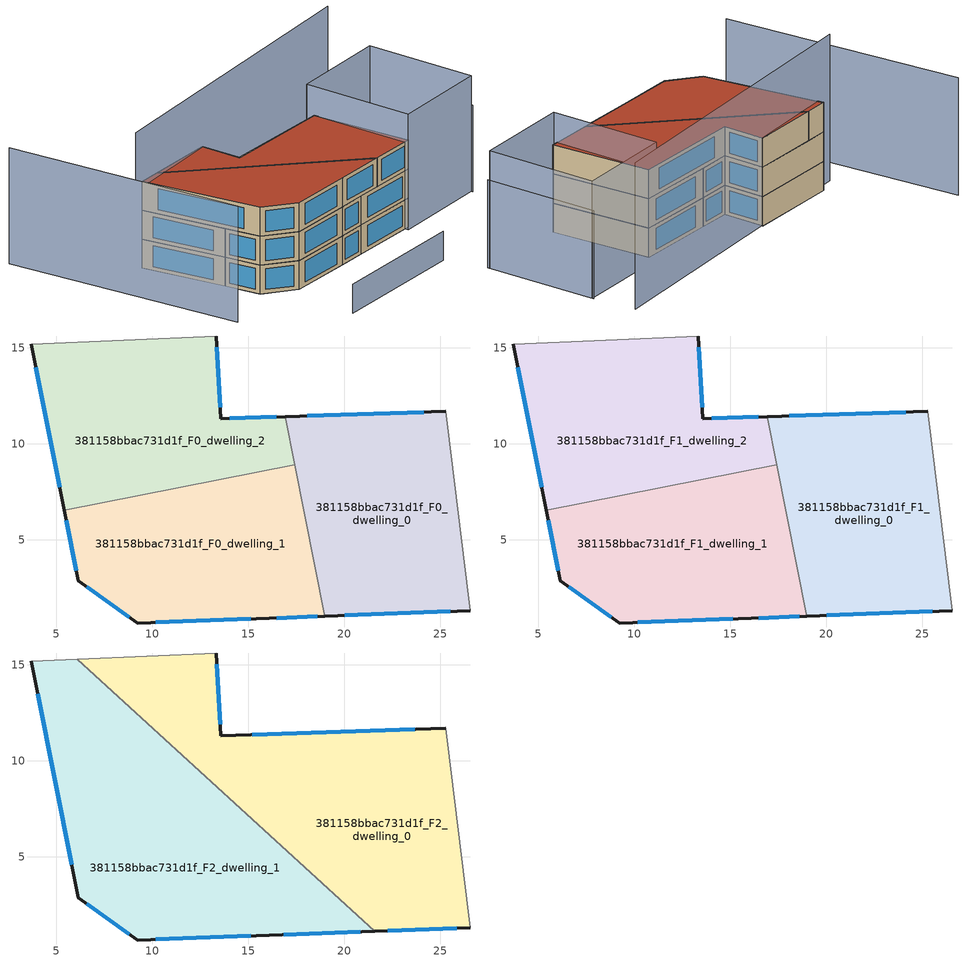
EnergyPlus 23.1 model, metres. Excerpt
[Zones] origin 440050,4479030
381158bbac731d1f_F0_dwelling_0
 floor ground (EU_floor_Construction): 26.56,1.31 25.29,11.68 16.92,11.41 18.98,1.02 z0
 wall outside (EU_wall_Construction): 26.56,1.31 18.98,1.02 / 16.92,11.41 25.29,11.68 z0:3
 wall adiabatic (EU_wall_Construction): 25.29,11.68 26.56,1.31 z0:3
 wall to 381158bbac731d1f_F0_dwelling_1 (EU_wall_Construction): 18.98,1.02 17.41,8.91 z0:3
 wall to 381158bbac731d1f_F0_dwelling_2 (EU_wall_Construction): 17.41,8.91 16.92,11.41 z0:3
 window (EU_Window_Construction): 25.51,1.27 20.04,1.06 / 18.08,11.45 24.13,11.65 z0.42:2.58
381158bbac731d1f_F0_dwelling_1
 floor ground (EU_floor_Construction): 18.98,1.02 17.41,8.91 5.43,6.53 6.15,2.87 9.25,0.67 16.09,0.91 z0
 wall outside (EU_wall_Construction): 18.98,1.02 16.09,0.91 9.25,0.67 6.15,2.87 5.43,6.53 z0:3
 wall to 381158bbac731d1f_F0_dwelling_2 (EU_wall_Construction): 5.43,6.53 17.41,8.91 z0:3
 window (EU_Window_Construction): 18.58,1.01 16.49,0.93 / 15.14,0.88 10.2,0.7 / 8.82,0.97 6.58,2.56 / 6.05,3.38 5.53,6.02 z0.42:2.58
381158bbac731d1f_F0_dwelling_2
 floor ground (EU_floor_Construction): 17.41,8.91 16.92,11.41 13.57,11.3 13.33,15.61 3.71,15.19 5.43,6.53 z0
 wall outside (EU_wall_Construction): 13.33,15.61 13.57,11.3 16.92,11.41 / 5.43,6.53 3.71,15.19 z0:3
 wall adiabatic (EU_wall_Construction): 3.71,15.19 13.33,15.61 z0:3
 window (EU_Window_Construction): 13.37,15.01 13.54,11.9 / 14.04,11.32 16.45,11.4 / 5.19,7.73 3.95,13.99 z0.42:2.58
381158bbac731d1f_F1_dwelling_0
 floor to 381158bbac731d1f_F0_dwelling_0 (EU_floor_Construction): 26.56,1.31 25.29,11.68 16.92,11.41 18.98,1.02 z3
 wall outside (EU_wall_Construction): 26.56,1.31 18.98,1.02 / 16.92,11.41 25.29,11.68 z3:6
 wall adiabatic (EU_wall_Construction): 25.29,11.68 26.56,1.31 z3:6
 wall to 381158bbac731d1f_F1_dwelling_1 (EU_wall_Construction): 18.98,1.02 17.41,8.91 z3:6
 wall to 381158bbac731d1f_F1_dwelling_2 (EU_wall_Construction): 17.41,8.91 16.92,11.41 z3:6
 window (EU_Window_Construction): 25.51,1.27 20.04,1.06 / 18.08,11.45 24.13,11.65 z3.42:5.58
381158bbac731d1f_F1_dwelling_1
 floor to 381158bbac731d1f_F0_dwelling_1 (EU_floor_Construction): 18.98,1.02 17.41,8.91 5.43,6.53 6.15,2.87 9.25,0.67 16.09,0.91 z3
 wall outside (EU_wall_Construction): 18.98,1.02 16.09,0.91 9.25,0.67 6.15,2.87 5.43,6.53 z3:6
 wall to 381158bbac731d1f_F1_dwelling_2 (EU_wall_Construction): 5.43,6.53 17.41,8.91 z3:6
 window (EU_Window_Construction): 18.58,1.01 16.49,0.93 / 15.14,0.88 10.2,0.7 / 8.82,0.97 6.58,2.56 / 6.05,3.38 5.53,6.02 z3.42:5.58
381158bbac731d1f_F1_dwelling_2
 floor to 381158bbac731d1f_F0_dwelling_2 (EU_floor_Construction): 17.41,8.91 16.92,11.41 13.57,11.3 13.33,15.61 3.71,15.19 5.43,6.53 z3
 wall outside (EU_wall_Construction): 13.33,15.61 13.57,11.3 16.92,11.41 / 5.43,6.53 3.71,15.19 z3:6
 wall adiabatic (EU_wall_Construction): 3.71,15.19 13.33,15.61 z3:6
 window (EU_Window_Construction): 13.37,15.01 13.54,11.9 / 14.04,11.32 16.45,11.4 / 5.19,7.73 3.95,13.99 z3.42:5.58
381158bbac731d1f_F2_dwelling_0
 floor to 381158bbac731d1f_F1_dwelling_0 (EU_floor_Construction): 26.56,1.31 25.29,11.68 16.92,11.41 18.38,4.05 21.58,1.12 z6
 floor to 381158bbac731d1f_F1_dwelling_1 (EU_floor_Construction): 18.38,4.05 17.41,8.91 13.84,8.2 z6
 floor to 381158bbac731d1f_F1_dwelling_2 (EU_floor_Construction): 17.41,8.91 16.92,11.41 13.57,11.3 13.33,15.61 6.09,15.29 13.84,8.2 z6
 wall outside (EU_wall_Construction): 26.56,1.31 21.58,1.12 / 13.33,15.61 13.57,11.3 25.29,11.68 z6:9
 wall to 381158bbac731d1f_F2_dwelling_1 (EU_wall_Construction): 21.58,1.12 6.09,15.29 z6:9
 wall adiabatic (EU_wall_Construction): 6.09,15.29 13.33,15.61 / 25.29,11.68 26.56,1.31 z6:9
 window (EU_Window_Construction): 25.87,1.28 22.27,1.15 / 13.37,15.01 13.54,11.9 / 15.2,11.35 23.67,11.63 z6.42:8.58
 roof outside (EU_roof_Construction): 25.29,11.68 26.56,1.31 21.58,1.12 6.09,15.29 13.33,15.61 13.57,11.3 z9
381158bbac731d1f_F2_dwelling_1
 floor to 381158bbac731d1f_F1_dwelling_1 (EU_floor_Construction): 18.98,1.02 18.38,4.05 13.84,8.2 5.43,6.53 6.15,2.87 9.25,0.67 16.09,0.91 z6
 floor to 381158bbac731d1f_F1_dwelling_2 (EU_floor_Construction): 13.84,8.2 6.09,15.29 3.71,15.19 5.43,6.53 z6
 floor to 381158bbac731d1f_F1_dwelling_0 (EU_floor_Construction): 21.58,1.12 18.38,4.05 18.98,1.02 z6
 wall outside (EU_wall_Construction): 21.58,1.12 16.09,0.91 9.25,0.67 6.15,2.87 3.71,15.19 z6:9
 wall adiabatic (EU_wall_Construction): 3.71,15.19 6.09,15.29 z6:9
 window (EU_Window_Construction): 5.81,4.58 4.05,13.48 / 20.82,1.09 16.85,0.94 / 15.14,0.88 10.2,0.7 / 8.82,0.97 6.58,2.56 z6.42:8.58
 roof outside (EU_roof_Construction): 21.58,1.12 16.09,0.91 9.25,0.67 6.15,2.87 3.71,15.19 6.09,15.29 z9
shading: 8.26,-6.56 22.79,-5.85 z0:3; -3.27,25.53 0.01,0.67 / 35.56,13.18 36.32,1.62 / 36.32,1.62 25.96,0.94 / 25.96,0.94 25.21,12.5 / 25.21,12.5 35.56,13.18 z0:12; 36.33,1.41 35.55,13.35 z0:9; 34.96,17.78 1.74,14.3 z0:15
[Building]
EU S2 Campaign: North Axis=0; Terrain=City; Solar Distribution=FullExterior
[Site:Location]
Madrid: Latitude=40.5; Longitude=-3.5; Time Zone=1; Elevation=609
[SizingPeriod:WeatherFileDays]
AnnualSizingPeriod: Begin Month=1; Begin Day of Month=1; End Month=12; End Day of Month=31; Day of Week for Start Day=Monday; Use Weather File Daylight Saving Period=No; Use Weather File Rain and Snow Indicators=No
[MATERIAL]
EU_InternalMass_Material: Roughness=MediumRough; Thickness=0.1; Conductivity=1; Density=1800; Specific Heat=900; Thermal Absorptance=0.9; Solar Absorptance=0.7; Visible Absorptance=0.7
[MATERIAL:NOMASS] Roughness=MediumRough; Thermal Absorptance=0.9; Solar Absorptance=0.7; Visible Absorptance=0.7
Name | Thermal Resistance
EU_wall_NoMass | 1.60022
EU_roof_NoMass | 1.57597
EU_floor_NoMass | 0.470652
[WINDOWMATERIAL:SIMPLEGLAZINGSYSTEM]
EU_Window_SimpleGlazing: UFactor=3.28802; Solar Heat Gain Coefficient=0.85; Visible Transmittance=0.85
[CONSTRUCTION]
EU_wall_Construction: EU_wall_NoMass
EU_roof_Construction: EU_roof_NoMass
EU_floor_Construction: EU_floor_NoMass
EU_InternalMass_Construction: EU_InternalMass_Material
EU_Window_Construction: EU_Window_SimpleGlazing
[ZONE] Type=1; Multiplier=1; Ceiling Height=autocalculate; Floor Area=autocalculate; Part of Total Floor Area=Yes
Name | Volume
381158bbac731d1f_F0_dwelling_0; 381158bbac731d1f_F1_dwelling_0; 381158bbac731d1f_F0_dwelling_1; 381158bbac731d1f_F1_dwelling_1 | 249.791
381158bbac731d1f_F2_dwelling_0 | 374.658
381158bbac731d1f_F2_dwelling_1 | 374.696
381158bbac731d1f_F0_dwelling_2; 381158bbac731d1f_F1_dwelling_2 | 249.769
[INTERNALMASS] Construction=EU_InternalMass_Construction
Name | Zone or ZoneList | Surface Area
381158bbac731d1f_F0_dwelling_0_EU_InternalMass | 381158bbac731d1f_F0_dwelling_0 | 83.2679
381158bbac731d1f_F0_dwelling_1_EU_InternalMass | 381158bbac731d1f_F0_dwelling_1 | 83.2644
381158bbac731d1f_F0_dwelling_2_EU_InternalMass | 381158bbac731d1f_F0_dwelling_2 | 83.256
381158bbac731d1f_F1_dwelling_0_EU_InternalMass | 381158bbac731d1f_F1_dwelling_0 | 83.2679
381158bbac731d1f_F1_dwelling_1_EU_InternalMass | 381158bbac731d1f_F1_dwelling_1 | 83.2644
381158bbac731d1f_F1_dwelling_2_EU_InternalMass | 381158bbac731d1f_F1_dwelling_2 | 83.256
381158bbac731d1f_F2_dwelling_0_EU_InternalMass | 381158bbac731d1f_F2_dwelling_0 | 124.886
381158bbac731d1f_F2_dwelling_1_EU_InternalMass | 381158bbac731d1f_F2_dwelling_1 | 124.899
[OTHEREQUIPMENT] Fuel Type=Electricity; Design Level Calculation Method=Watts/Area; Power per Zone Floor Area=1; Fraction Latent=0; Fraction Radiant=0; Fraction Lost=0; Carbon Dioxide Generation Rate=0; EndUse Subcategory=EU_Step8_InternalGains
Name | Zone or ZoneList or Space or SpaceList | Schedule
EU_Step8_InternalGain_381158bbac731d1f_F0_dwelling_0_f000 | 381158bbac731d1f_F0_dwelling_0 | EU_Step8_GainSchedule_381158bbac731d1f_F0_dwelling_0_f000
EU_Step8_InternalGain_381158bbac731d1f_F0_dwelling_1_f000 | 381158bbac731d1f_F0_dwelling_1 | EU_Step8_GainSchedule_381158bbac731d1f_F0_dwelling_1_f000
EU_Step8_InternalGain_381158bbac731d1f_F0_dwelling_2_f000 | 381158bbac731d1f_F0_dwelling_2 | EU_Step8_GainSchedule_381158bbac731d1f_F0_dwelling_2_f000
EU_Step8_InternalGain_381158bbac731d1f_F1_dwelling_0_f000 | 381158bbac731d1f_F1_dwelling_0 | EU_Step8_GainSchedule_381158bbac731d1f_F1_dwelling_0_f000
EU_Step8_InternalGain_381158bbac731d1f_F1_dwelling_1_f000 | 381158bbac731d1f_F1_dwelling_1 | EU_Step8_GainSchedule_381158bbac731d1f_F1_dwelling_1_f000
EU_Step8_InternalGain_381158bbac731d1f_F1_dwelling_2_f000 | 381158bbac731d1f_F1_dwelling_2 | EU_Step8_GainSchedule_381158bbac731d1f_F1_dwelling_2_f000
EU_Step8_InternalGain_381158bbac731d1f_F2_dwelling_0_f000 | 381158bbac731d1f_F2_dwelling_0 | EU_Step8_GainSchedule_381158bbac731d1f_F2_dwelling_0_f000
EU_Step8_InternalGain_381158bbac731d1f_F2_dwelling_1_f000 | 381158bbac731d1f_F2_dwelling_1 | EU_Step8_GainSchedule_381158bbac731d1f_F2_dwelling_1_f000
[ZONEVENTILATION:DESIGNFLOWRATE] Schedule=EU_AlwaysOn; Design Flow Rate Calculation Method=AirChanges/Hour; Air Changes per Hour=0.480704; Ventilation Type=Natural; Fan Pressure Rise=0; Fan Total Efficiency=1; Constant Term Coefficient=1; Temperature Term Coefficient=0; Velocity Term Coefficient=0; Velocity Squared Term Coefficient=0; Minimum Indoor Temperature=-100; Maximum Indoor Temperature=100; Delta Temperature=-100; Minimum Outdoor Temperature=-100; Maximum Outdoor Temperature=100; Maximum Wind Speed=40
Name | Zone or ZoneList or Space or SpaceList
EU_ConstantAir_381158bbac731d1f_F0_dwelling_0 | 381158bbac731d1f_F0_dwelling_0
EU_ConstantAir_381158bbac731d1f_F0_dwelling_1 | 381158bbac731d1f_F0_dwelling_1
EU_ConstantAir_381158bbac731d1f_F0_dwelling_2 | 381158bbac731d1f_F0_dwelling_2
EU_ConstantAir_381158bbac731d1f_F1_dwelling_0 | 381158bbac731d1f_F1_dwelling_0
EU_ConstantAir_381158bbac731d1f_F1_dwelling_1 | 381158bbac731d1f_F1_dwelling_1
EU_ConstantAir_381158bbac731d1f_F1_dwelling_2 | 381158bbac731d1f_F1_dwelling_2
EU_ConstantAir_381158bbac731d1f_F2_dwelling_0 | 381158bbac731d1f_F2_dwelling_0
EU_ConstantAir_381158bbac731d1f_F2_dwelling_1 | 381158bbac731d1f_F2_dwelling_1
[HVACTEMPLATE:THERMOSTAT] Constant Heating Setpoint=20; Constant Cooling Setpoint=50
EU_HeatOnly_381158bbac731d1f_F0_dwelling_0; EU_HeatOnly_381158bbac731d1f_F0_dwelling_1; EU_HeatOnly_381158bbac731d1f_F0_dwelling_2; EU_HeatOnly_381158bbac731d1f_F1_dwelling_0; EU_HeatOnly_381158bbac731d1f_F1_dwelling_1; EU_HeatOnly_381158bbac731d1f_F1_dwelling_2; EU_HeatOnly_381158bbac731d1f_F2_dwelling_0; EU_HeatOnly_381158bbac731d1f_F2_dwelling_1
[HVACTEMPLATE:ZONE:IDEALLOADSAIRSYSTEM] System Availability Schedule=EU_AlwaysOn; Maximum Heating Supply Air Temperature=50; Minimum Cooling Supply Air Temperature=13; Maximum Heating Supply Air Humidity Ratio=0.0156; Minimum Cooling Supply Air Humidity Ratio=0.0077; Heating Limit=NoLimit; Cooling Limit=NoLimit; Heating Availability Schedule=EU_AlwaysOn; Cooling Availability Schedule=EU_CoolingOff; Dehumidification Control Type=ConstantSensibleHeatRatio; Cooling Sensible Heat Ratio=0.7; Dehumidification Setpoint=60; Humidification Control Type=None; Humidification Setpoint=30; Outdoor Air Method=None; Outdoor Air Flow Rate per Person=0.00944; Outdoor Air Flow Rate per Zone Floor Area=0; Outdoor Air Flow Rate per Zone=0; Demand Controlled Ventilation Type=None; Outdoor Air Economizer Type=NoEconomizer; Heat Recovery Type=None; Sensible Heat Recovery Effectiveness=0.7; Latent Heat Recovery Effectiveness=0.65
Name | Template Thermostat
381158bbac731d1f_F0_dwelling_0 | EU_HeatOnly_381158bbac731d1f_F0_dwelling_0
381158bbac731d1f_F0_dwelling_1 | EU_HeatOnly_381158bbac731d1f_F0_dwelling_1
381158bbac731d1f_F0_dwelling_2 | EU_HeatOnly_381158bbac731d1f_F0_dwelling_2
381158bbac731d1f_F1_dwelling_0 | EU_HeatOnly_381158bbac731d1f_F1_dwelling_0
381158bbac731d1f_F1_dwelling_1 | EU_HeatOnly_381158bbac731d1f_F1_dwelling_1
381158bbac731d1f_F1_dwelling_2 | EU_HeatOnly_381158bbac731d1f_F1_dwelling_2
381158bbac731d1f_F2_dwelling_0 | EU_HeatOnly_381158bbac731d1f_F2_dwelling_0
381158bbac731d1f_F2_dwelling_1 | EU_HeatOnly_381158bbac731d1f_F2_dwelling_1
[SIZING:ZONE] Zone Cooling Design Supply Air Temperature Input Method=SupplyAirTemperature; Zone Cooling Design Supply Air Temperature=13; Zone Heating Design Supply Air Temperature Input Method=SupplyAirTemperature; Zone Heating Design Supply Air Temperature=50; Zone Cooling Design Supply Air Humidity Ratio=0.008; Zone Heating Design Supply Air Humidity Ratio=0.008; Cooling Design Air Flow Method=DesignDay; Cooling Design Air Flow Rate=0; Cooling Minimum Air Flow per Zone Floor Area=0.000762; Cooling Minimum Air Flow=0; Cooling Minimum Air Flow Fraction=0.2; Heating Design Air Flow Method=DesignDay; Heating Design Air Flow Rate=0; Heating Maximum Air Flow per Zone Floor Area=0.002032; Heating Maximum Air Flow=0.141576; Heating Maximum Air Flow Fraction=0.3; Account for Dedicated Outdoor Air System=No; Dedicated Outdoor Air System Control Strategy=NeutralSupplyAir; Dedicated Outdoor Air Low Setpoint Temperature for Design=autosize; Dedicated Outdoor Air High Setpoint Temperature for Design=autosize; Zone Load Sizing Method=Sensible Load Only No Latent Load; Zone Latent Cooling Design Supply Air Humidity Ratio Input Method=HumidityRatioDifference; Zone Cooling Design Supply Air Humidity Ratio Difference=0.005; Zone Latent Heating Design Supply Air Humidity Ratio Input Method=HumidityRatioDifference; Zone Humidification Design Supply Air Humidity Ratio Difference=0.005
381158bbac731d1f_F0_dwelling_0; 381158bbac731d1f_F0_dwelling_1; 381158bbac731d1f_F0_dwelling_2; 381158bbac731d1f_F1_dwelling_0; 381158bbac731d1f_F1_dwelling_1; 381158bbac731d1f_F1_dwelling_2; 381158bbac731d1f_F2_dwelling_0; 381158bbac731d1f_F2_dwelling_1
[SCHEDULE:CONSTANT]
Name | Hourly Value
EU_AlwaysOn | 1
EU_CoolingOff | 0
[SCHEDULE:FILE] Column Number=1; Rows to Skip at Top=0; Number of Hours of Data=8760; Column Separator=Comma; Interpolate to Timestep=No; Minutes per Item=60; Adjust Schedule for Daylight Savings=Yes
Name | File
EU_Step8_GainSchedule_381158bbac731d1f_F0_dwelling_0_f000 | ../../schedules/381158bbac731d1f/381158bbac731d1f_F0_dwelling_0_f000_gain.csv
EU_Step8_GainSchedule_381158bbac731d1f_F0_dwelling_1_f000 | ../../schedules/381158bbac731d1f/381158bbac731d1f_F0_dwelling_1_f000_gain.csv
EU_Step8_GainSchedule_381158bbac731d1f_F0_dwelling_2_f000 | ../../schedules/381158bbac731d1f/381158bbac731d1f_F0_dwelling_2_f000_gain.csv
EU_Step8_GainSchedule_381158bbac731d1f_F1_dwelling_0_f000 | ../../schedules/381158bbac731d1f/381158bbac731d1f_F1_dwelling_0_f000_gain.csv
EU_Step8_GainSchedule_381158bbac731d1f_F1_dwelling_1_f000 | ../../schedules/381158bbac731d1f/381158bbac731d1f_F1_dwelling_1_f000_gain.csv
EU_Step8_GainSchedule_381158bbac731d1f_F1_dwelling_2_f000 | ../../schedules/381158bbac731d1f/381158bbac731d1f_F1_dwelling_2_f000_gain.csv
EU_Step8_GainSchedule_381158bbac731d1f_F2_dwelling_0_f000 | ../../schedules/381158bbac731d1f/381158bbac731d1f_F2_dwelling_0_f000_gain.csv
EU_Step8_GainSchedule_381158bbac731d1f_F2_dwelling_1_f000 | ../../schedules/381158bbac731d1f/381158bbac731d1f_F2_dwelling_1_f000_gain.csv
